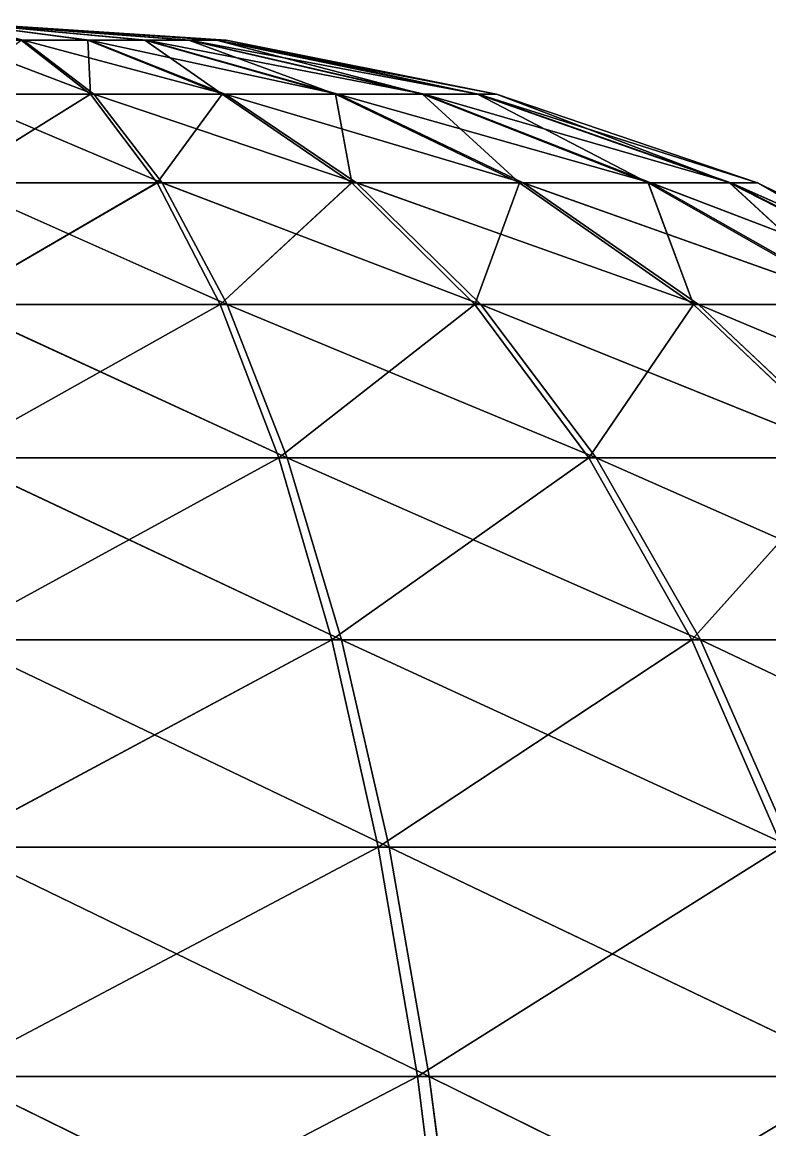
# Model space of a CAD drawing. Header units: metres. Extents: x -221 to 289, y -256 to 250.
# Drawn here: x 36.5 to 71.9, y 47.5 to 100 of the extents above; entities that cross this region are included whole.
import ezdxf

# ---------------------------------------------------------------- set-up
doc = ezdxf.new("R2010")
doc.units = ezdxf.units.M

msp = doc.modelspace()

# ---------------------------------------------------------------- linework, layer by layer
for p, q in [((33.075363, 100, -761.4289), (39.56383, 99.144485, -772.7546)), ((33.075363, 100, -761.4289), (42.27404, 99.144485, -770.68933)), ((33.075363, 100, -761.4289), (44.357372, 99.144485, -767.993)), ((33.075363, 100, -761.4289), (45.671856, 99.144485, -764.8493)), ((33.075363, 100, -761.4289), (46.12791, 99.144485, -761.47253)), ((33.075363, 100, -761.4289), (45.694454, 99.144485, -758.09283)), ((33.075363, 100, -761.4289), (44.401028, 99.144485, -754.9404)), ((33.075363, 100, -761.4289), (42.335777, 99.144485, -752.2302)), ((33.075363, 100, -761.4289), (39.639442, 99.144485, -750.1469)), ((33.075363, 100, -761.4289), (36.49578, 99.144485, -748.8324)), ((36.49578, 99.144485, -748.8324), (33.11902, 99.144485, -748.37634)), ((33.11902, 99.144485, -748.37634), (39.85767, 96.59258, -736.4514)), ((36.41144, 99.144485, -774.048), (39.56383, 99.144485, -772.7546)), ((36.41144, 99.144485, -774.048), (39.69044, 96.59258, -786.4512)), ((39.639442, 99.144485, -750.1469), (36.49578, 99.144485, -748.8324)), ((36.49578, 99.144485, -748.8324), (46.09121, 96.59258, -739.0579)), ((36.49578, 99.144485, -748.8324), (39.85767, 96.59258, -736.4514)), ((39.56383, 99.144485, -772.7546), (42.27404, 99.144485, -770.68933)), ((39.56383, 99.144485, -772.7546), (39.69044, 96.59258, -786.4512)), ((39.56383, 99.144485, -772.7546), (45.941277, 96.59258, -783.8864)), ((42.335777, 99.144485, -752.2302), (39.639442, 99.144485, -750.1469)), ((39.639442, 99.144485, -750.1469), (51.43774, 96.59258, -743.18896)), ((39.639442, 99.144485, -750.1469), (46.09121, 96.59258, -739.0579)), ((42.27404, 99.144485, -770.68933), (44.357372, 99.144485, -767.993)), ((42.27404, 99.144485, -770.68933), (45.941277, 96.59258, -783.8864)), ((42.27404, 99.144485, -770.68933), (51.315323, 96.59258, -779.79126)), ((44.401028, 99.144485, -754.9404), (42.335777, 99.144485, -752.2302)), ((42.335777, 99.144485, -752.2302), (55.532906, 96.59258, -748.563)), ((42.335777, 99.144485, -752.2302), (51.43774, 96.59258, -743.18896)), ((44.357372, 99.144485, -767.993), (45.671856, 99.144485, -764.8493)), ((44.357372, 99.144485, -767.993), (51.315323, 96.59258, -779.79126)), ((44.357372, 99.144485, -767.993), (55.446346, 96.59258, -774.44476)), ((45.694454, 99.144485, -758.09283), (44.401028, 99.144485, -754.9404)), ((44.401028, 99.144485, -754.9404), (58.097626, 96.59258, -754.81384)), ((44.401028, 99.144485, -754.9404), (55.532906, 96.59258, -748.563)), ((45.671856, 99.144485, -764.8493), (46.12791, 99.144485, -761.47253)), ((45.671856, 99.144485, -764.8493), (55.446346, 96.59258, -774.44476)), ((45.671856, 99.144485, -764.8493), (58.05282, 96.59258, -768.2112)), ((46.12791, 99.144485, -761.47253), (45.694454, 99.144485, -758.09283)), ((45.694454, 99.144485, -758.09283), (58.957123, 96.59258, -761.51544)), ((45.694454, 99.144485, -758.09283), (58.097626, 96.59258, -754.81384)), ((46.12791, 99.144485, -761.47253), (58.05282, 96.59258, -768.2112)), ((46.12791, 99.144485, -761.47253), (58.957123, 96.59258, -761.51544)), ((39.69044, 96.59258, -786.4512), (32.947372, 92.38795, -799.697)), ((32.9888, 96.59258, -787.31067), (39.69044, 96.59258, -786.4512)), ((39.85767, 96.59258, -736.4514), (33.161922, 96.59258, -735.5471)), ((33.161922, 96.59258, -735.5471), (43.103516, 92.38795, -724.49786)), ((39.69044, 96.59258, -786.4512), (45.941277, 96.59258, -783.8864)), ((39.69044, 96.59258, -786.4512), (42.856255, 92.38795, -798.4262)), ((46.09121, 96.59258, -739.0579), (39.85767, 96.59258, -736.4514)), ((39.85767, 96.59258, -736.4514), (52.320274, 92.38795, -728.3517)), ((39.85767, 96.59258, -736.4514), (43.103516, 92.38795, -724.49786)), ((45.941277, 96.59258, -783.8864), (42.856255, 92.38795, -798.4262)), ((45.941277, 96.59258, -783.8864), (51.315323, 96.59258, -779.79126)), ((45.941277, 96.59258, -783.8864), (52.098587, 92.38795, -794.6341)), ((51.43774, 96.59258, -743.18896), (46.09121, 96.59258, -739.0579)), ((46.09121, 96.59258, -739.0579), (60.225517, 92.38795, -734.4597)), ((46.09121, 96.59258, -739.0579), (52.320274, 92.38795, -728.3517)), ((51.315323, 96.59258, -779.79126), (55.446346, 96.59258, -774.44476)), ((51.315323, 96.59258, -779.79126), (52.098587, 92.38795, -794.6341)), ((51.315323, 96.59258, -779.79126), (60.044518, 92.38795, -788.57904)), ((55.532906, 96.59258, -748.563), (51.43774, 96.59258, -743.18896)), ((51.43774, 96.59258, -743.18896), (66.28053, 92.38795, -742.40564)), ((51.43774, 96.59258, -743.18896), (60.225517, 92.38795, -734.4597)), ((55.446346, 96.59258, -774.44476), (58.05282, 96.59258, -768.2112)), ((55.446346, 96.59258, -774.44476), (60.044518, 92.38795, -788.57904)), ((55.446346, 96.59258, -774.44476), (66.15254, 92.38795, -780.6738)), ((58.097626, 96.59258, -754.81384), (55.532906, 96.59258, -748.563)), ((55.532906, 96.59258, -748.563), (70.07266, 92.38795, -751.648)), ((55.532906, 96.59258, -748.563), (66.28053, 92.38795, -742.40564)), ((58.05282, 96.59258, -768.2112), (58.957123, 96.59258, -761.51544)), ((58.05282, 96.59258, -768.2112), (66.15254, 92.38795, -780.6738)), ((58.05282, 96.59258, -768.2112), (70.00641, 92.38795, -771.45703)), ((58.957123, 96.59258, -761.51544), (58.097626, 96.59258, -754.81384)), ((58.097626, 96.59258, -754.81384), (71.34349, 92.38795, -761.5569)), ((58.097626, 96.59258, -754.81384), (70.07266, 92.38795, -751.648)), ((58.957123, 96.59258, -761.51544), (70.00641, 92.38795, -771.45703)), ((58.957123, 96.59258, -761.51544), (71.34349, 92.38795, -761.5569)), ((42.856255, 92.38795, -798.4262), (32.908134, 86.60254, -811.4286)), ((32.947372, 92.38795, -799.697), (42.856255, 92.38795, -798.4262)), ((43.103516, 92.38795, -724.49786), (33.20335, 92.38795, -723.16077)), ((33.20335, 92.38795, -723.16077), (46.177776, 86.60254, -713.17615)), ((42.856255, 92.38795, -798.4262), (52.098587, 92.38795, -794.6341)), ((42.856255, 92.38795, -798.4262), (45.854713, 86.60254, -809.7682)), ((52.320274, 92.38795, -728.3517), (43.103516, 92.38795, -724.49786)), ((43.103516, 92.38795, -724.49786), (58.22005, 86.60254, -718.2115)), ((43.103516, 92.38795, -724.49786), (46.177776, 86.60254, -713.17615)), ((52.098587, 92.38795, -794.6341), (45.854713, 86.60254, -809.7682)), ((52.098587, 92.38795, -794.6341), (60.044518, 92.38795, -788.57904)), ((52.098587, 92.38795, -794.6341), (57.9304, 86.60254, -804.81354)), ((60.225517, 92.38795, -734.4597), (52.320274, 92.38795, -728.3517)), ((52.320274, 92.38795, -728.3517), (68.54875, 86.60254, -726.192)), ((52.320274, 92.38795, -728.3517), (58.22005, 86.60254, -718.2115)), ((60.044518, 92.38795, -788.57904), (57.9304, 86.60254, -804.81354)), ((60.044518, 92.38795, -788.57904), (66.15254, 92.38795, -780.6738)), ((60.044518, 92.38795, -788.57904), (68.312256, 86.60254, -796.9023)), ((66.28053, 92.38795, -742.40564), (60.225517, 92.38795, -734.4597)), ((60.225517, 92.38795, -734.4597), (76.46001, 86.60254, -736.57385)), ((60.225517, 92.38795, -734.4597), (68.54875, 86.60254, -726.192)), ((66.15254, 92.38795, -780.6738), (70.00641, 92.38795, -771.45703)), ((66.15254, 92.38795, -780.6738), (68.312256, 86.60254, -796.9023)), ((66.15254, 92.38795, -780.6738), (76.292786, 86.60254, -786.57355)), ((70.07266, 92.38795, -751.648), (66.28053, 92.38795, -742.40564)), ((66.28053, 92.38795, -742.40564), (81.41467, 86.60254, -748.64954)), ((66.28053, 92.38795, -742.40564), (76.46001, 86.60254, -736.57385)), ((70.00641, 92.38795, -771.45703), (71.34349, 92.38795, -761.5569)), ((70.00641, 92.38795, -771.45703), (76.292786, 86.60254, -786.57355)), ((70.00641, 92.38795, -771.45703), (81.32811, 86.60254, -774.5313)), ((71.34349, 92.38795, -761.5569), (70.07266, 92.38795, -751.648)), ((70.07266, 92.38795, -751.648), (83.07509, 86.60254, -761.5961)), ((70.07266, 92.38795, -751.648), (81.41467, 86.60254, -748.64954)), ((71.34349, 92.38795, -761.5569), (81.32811, 86.60254, -774.5313)), ((71.34349, 92.38795, -761.5569), (83.07509, 86.60254, -761.5961)), ((45.854713, 86.60254, -809.7682), (32.87176, 79.335335, -822.3047)), ((32.908134, 86.60254, -811.4286), (45.854713, 86.60254, -809.7682)), ((46.177776, 86.60254, -713.17615), (33.242584, 86.60254, -711.4292)), ((33.242584, 86.60254, -711.4292), (49.02785, 79.335335, -702.68005)), ((45.854713, 86.60254, -809.7682), (57.9304, 86.60254, -804.81354)), ((45.854713, 86.60254, -809.7682), (48.634514, 79.335335, -820.2831)), ((58.22005, 86.60254, -718.2115), (46.177776, 86.60254, -713.17615)), ((46.177776, 86.60254, -713.17615), (63.689594, 79.335335, -708.8107)), ((46.177776, 86.60254, -713.17615), (49.02785, 79.335335, -702.68005)), ((57.9304, 86.60254, -804.81354), (48.634514, 79.335335, -820.2831)), ((57.9304, 86.60254, -804.81354), (68.312256, 86.60254, -796.9023)), ((57.9304, 86.60254, -804.81354), (63.336945, 79.335335, -814.2507)), ((68.54875, 86.60254, -726.192), (58.22005, 86.60254, -718.2115)), ((58.22005, 86.60254, -718.2115), (76.26503, 79.335335, -718.52716)), ((58.22005, 86.60254, -718.2115), (63.689594, 79.335335, -708.8107)), ((68.312256, 86.60254, -796.9023), (63.336945, 79.335335, -814.2507)), ((68.312256, 86.60254, -796.9023), (76.292786, 86.60254, -786.57355)), ((68.312256, 86.60254, -796.9023), (75.97708, 79.335335, -804.6185)), ((76.46001, 86.60254, -736.57385), (68.54875, 86.60254, -726.192)), ((68.54875, 86.60254, -726.192), (85.897156, 79.335335, -731.1673)), ((68.54875, 86.60254, -726.192), (76.26503, 79.335335, -718.52716)), ((48.634514, 79.335335, -820.2831), (32.838867, 70.71068, -832.13916)), ((32.87176, 79.335335, -822.3047), (48.634514, 79.335335, -820.2831)), ((49.02785, 79.335335, -702.68005), (33.27896, 79.335335, -700.5531)), ((33.27896, 79.335335, -700.5531), (51.604973, 70.71068, -693.1892)), ((48.634514, 79.335335, -820.2831), (63.336945, 79.335335, -814.2507)), ((48.634514, 79.335335, -820.2831), (51.148094, 70.71068, -829.791)), ((63.689594, 79.335335, -708.8107), (49.02785, 79.335335, -702.68005)), ((49.02785, 79.335335, -702.68005), (68.63532, 70.71068, -700.31024)), ((49.02785, 79.335335, -702.68005), (51.604973, 70.71068, -693.1892)), ((63.336945, 79.335335, -814.2507), (51.148094, 70.71068, -829.791)), ((63.336945, 79.335335, -814.2507), (75.97708, 79.335335, -804.6185)), ((63.336945, 79.335335, -814.2507), (68.22569, 70.71068, -822.78406)), ((76.26503, 79.335335, -718.52716), (63.689594, 79.335335, -708.8107)), ((63.689594, 79.335335, -708.8107), (83.24231, 70.71068, -711.5964)), ((63.689594, 79.335335, -708.8107), (68.63532, 70.71068, -700.31024)), ((75.97708, 79.335335, -804.6185), (68.22569, 70.71068, -822.78406)), ((51.148094, 70.71068, -829.791), (32.810024, 60.876144, -840.7638)), ((32.838867, 70.71068, -832.13916), (51.148094, 70.71068, -829.791)), ((51.604973, 70.71068, -693.1892), (33.31185, 70.71068, -690.7186)), ((33.31185, 70.71068, -690.7186), (53.86505, 60.876144, -684.86597)), ((51.148094, 70.71068, -829.791), (68.22569, 70.71068, -822.78406)), ((51.148094, 70.71068, -829.791), (53.352448, 60.876144, -838.1292)), ((68.63532, 70.71068, -700.31024), (51.604973, 70.71068, -693.1892)), ((51.604973, 70.71068, -693.1892), (72.9726, 60.876144, -692.8555)), ((51.604973, 70.71068, -693.1892), (53.86505, 60.876144, -684.86597)), ((68.22569, 70.71068, -822.78406), (53.352448, 60.876144, -838.1292)), ((68.22569, 70.71068, -822.78406), (82.90785, 70.71068, -811.5958)), ((68.22569, 70.71068, -822.78406), (72.513016, 60.876144, -830.2676)), ((83.24231, 70.71068, -711.5964), (68.63532, 70.71068, -700.31024)), ((68.63532, 70.71068, -700.31024), (89.36122, 60.876144, -705.5183)), ((68.63532, 70.71068, -700.31024), (72.9726, 60.876144, -692.8555)), ((53.352448, 60.876144, -838.1292), (32.785717, 49.999996, -848.03094)), ((32.810024, 60.876144, -840.7638), (53.352448, 60.876144, -838.1292)), ((53.86505, 60.876144, -684.86597), (33.340694, 60.876144, -682.094)), ((33.340694, 60.876144, -682.094), (55.76941, 49.999996, -677.85266)), ((53.352448, 60.876144, -838.1292), (72.513016, 60.876144, -830.2676)), ((53.352448, 60.876144, -838.1292), (55.209854, 49.999996, -845.155)), ((72.9726, 60.876144, -692.8555), (53.86505, 60.876144, -684.86597)), ((53.86505, 60.876144, -684.86597), (76.62724, 49.999996, -686.5741)), ((53.86505, 60.876144, -684.86597), (55.76941, 49.999996, -677.85266)), ((72.513016, 60.876144, -830.2676), (55.209854, 49.999996, -845.155)), ((55.209854, 49.999996, -845.155), (32.76637, 38.26834, -853.81635)), ((32.785717, 49.999996, -848.03094), (55.209854, 49.999996, -845.155)), ((55.76941, 49.999996, -677.85266), (33.365, 49.999996, -674.82684)), ((33.365, 49.999996, -674.82684), (57.28547, 38.26834, -672.2695)), ((55.209854, 49.999996, -845.155), (76.12556, 49.999996, -836.5733)), ((55.209854, 49.999996, -845.155), (56.688526, 38.26834, -850.7483)), ((76.62724, 49.999996, -686.5741), (55.76941, 49.999996, -677.85266)), ((55.76941, 49.999996, -677.85266), (79.53668, 38.26834, -681.5735)), ((55.76941, 49.999996, -677.85266), (57.28547, 38.26834, -672.2695))]:
    msp.add_line(p, q)
for points in [[(36.41144, 99.144485, -774.048), (33.075363, 100, -761.4289), (39.56383, 99.144485, -772.7546), (39.56393, 99.144585, -772.75446)], [(39.56383, 99.144485, -772.7546), (33.075363, 100, -761.4289), (42.27404, 99.144485, -770.68933), (42.27414, 99.144585, -770.6892)], [(42.27404, 99.144485, -770.68933), (33.075363, 100, -761.4289), (44.357372, 99.144485, -767.993), (44.35747, 99.144585, -767.99286)], [(44.357372, 99.144485, -767.993), (33.075363, 100, -761.4289), (45.671856, 99.144485, -764.8493), (45.671955, 99.144585, -764.8492)], [(45.671856, 99.144485, -764.8493), (33.075363, 100, -761.4289), (46.12791, 99.144485, -761.47253), (46.12801, 99.144585, -761.4724)], [(46.12791, 99.144485, -761.47253), (33.075363, 100, -761.4289), (45.694454, 99.144485, -758.09283), (45.694553, 99.144585, -758.0927)], [(45.694454, 99.144485, -758.09283), (33.075363, 100, -761.4289), (44.401028, 99.144485, -754.9404), (44.401127, 99.144585, -754.9403)], [(44.401028, 99.144485, -754.9404), (33.075363, 100, -761.4289), (42.335777, 99.144485, -752.2302), (42.335876, 99.144585, -752.2301)], [(42.335777, 99.144485, -752.2302), (33.075363, 100, -761.4289), (39.639442, 99.144485, -750.1469), (39.63954, 99.144585, -750.1468)], [(39.639442, 99.144485, -750.1469), (33.075363, 100, -761.4289), (36.49578, 99.144485, -748.8324), (36.49588, 99.144585, -748.8323)], [(36.49578, 99.144485, -748.8324), (33.075363, 100, -761.4289), (33.11902, 99.144485, -748.37634), (33.119118, 99.144585, -748.3762)], [(32.9888, 96.59258, -787.31067), (36.41144, 99.144485, -774.048), (39.69044, 96.59258, -786.4512), (39.69054, 96.59268, -786.45105)], [(39.85767, 96.59258, -736.4514), (36.49578, 99.144485, -748.8324), (33.11902, 99.144485, -748.37634), (33.119118, 99.144585, -748.3762)], [(39.85767, 96.59258, -736.4514), (33.11902, 99.144485, -748.37634), (33.161922, 96.59258, -735.5471), (33.16202, 96.59268, -735.547)], [(39.69044, 96.59258, -786.4512), (36.41144, 99.144485, -774.048), (39.56383, 99.144485, -772.7546), (39.56393, 99.144585, -772.75446)], [(46.09121, 96.59258, -739.0579), (39.639442, 99.144485, -750.1469), (36.49578, 99.144485, -748.8324), (36.49588, 99.144585, -748.8323)], [(46.09121, 96.59258, -739.0579), (36.49578, 99.144485, -748.8324), (39.85767, 96.59258, -736.4514), (39.85777, 96.59268, -736.4513)], [(45.941277, 96.59258, -783.8864), (39.56383, 99.144485, -772.7546), (42.27404, 99.144485, -770.68933), (42.27414, 99.144585, -770.6892)], [(39.69044, 96.59258, -786.4512), (39.56383, 99.144485, -772.7546), (45.941277, 96.59258, -783.8864), (45.941376, 96.59268, -783.8863)], [(51.43774, 96.59258, -743.18896), (42.335777, 99.144485, -752.2302), (39.639442, 99.144485, -750.1469), (39.63954, 99.144585, -750.1468)], [(51.43774, 96.59258, -743.18896), (39.639442, 99.144485, -750.1469), (46.09121, 96.59258, -739.0579), (46.09131, 96.59268, -739.0578)], [(51.315323, 96.59258, -779.79126), (42.27404, 99.144485, -770.68933), (44.357372, 99.144485, -767.993), (44.35747, 99.144585, -767.99286)], [(45.941277, 96.59258, -783.8864), (42.27404, 99.144485, -770.68933), (51.315323, 96.59258, -779.79126), (51.315422, 96.59268, -779.79114)], [(55.532906, 96.59258, -748.563), (44.401028, 99.144485, -754.9404), (42.335777, 99.144485, -752.2302), (42.335876, 99.144585, -752.2301)], [(55.532906, 96.59258, -748.563), (42.335777, 99.144485, -752.2302), (51.43774, 96.59258, -743.18896), (51.43784, 96.59268, -743.18884)], [(55.446346, 96.59258, -774.44476), (44.357372, 99.144485, -767.993), (45.671856, 99.144485, -764.8493), (45.671955, 99.144585, -764.8492)], [(51.315323, 96.59258, -779.79126), (44.357372, 99.144485, -767.993), (55.446346, 96.59258, -774.44476), (55.446445, 96.59268, -774.44464)], [(58.097626, 96.59258, -754.81384), (45.694454, 99.144485, -758.09283), (44.401028, 99.144485, -754.9404), (44.401127, 99.144585, -754.9403)], [(58.097626, 96.59258, -754.81384), (44.401028, 99.144485, -754.9404), (55.532906, 96.59258, -748.563), (55.533005, 96.59268, -748.56287)], [(58.05282, 96.59258, -768.2112), (45.671856, 99.144485, -764.8493), (46.12791, 99.144485, -761.47253), (46.12801, 99.144585, -761.4724)], [(55.446346, 96.59258, -774.44476), (45.671856, 99.144485, -764.8493), (58.05282, 96.59258, -768.2112), (58.052917, 96.59268, -768.21106)], [(58.957123, 96.59258, -761.51544), (46.12791, 99.144485, -761.47253), (45.694454, 99.144485, -758.09283), (45.694553, 99.144585, -758.0927)], [(58.957123, 96.59258, -761.51544), (45.694454, 99.144485, -758.09283), (58.097626, 96.59258, -754.81384), (58.097725, 96.59268, -754.8137)], [(58.05282, 96.59258, -768.2112), (46.12791, 99.144485, -761.47253), (58.957123, 96.59258, -761.51544), (58.957222, 96.59268, -761.5153)], [(32.947372, 92.38795, -799.697), (32.9888, 96.59258, -787.31067), (39.69044, 96.59258, -786.4512), (39.69054, 96.59268, -786.45105)], [(32.947372, 92.38795, -799.697), (39.69044, 96.59258, -786.4512), (42.856255, 92.38795, -798.4262), (42.856354, 92.38805, -798.4261)], [(43.103516, 92.38795, -724.49786), (39.85767, 96.59258, -736.4514), (33.161922, 96.59258, -735.5471), (33.16202, 96.59268, -735.547)], [(43.103516, 92.38795, -724.49786), (33.161922, 96.59258, -735.5471), (33.20335, 92.38795, -723.16077), (33.20345, 92.38805, -723.16064)], [(42.856255, 92.38795, -798.4262), (39.69044, 96.59258, -786.4512), (45.941277, 96.59258, -783.8864), (45.941376, 96.59268, -783.8863)], [(52.320274, 92.38795, -728.3517), (46.09121, 96.59258, -739.0579), (39.85767, 96.59258, -736.4514), (39.85777, 96.59268, -736.4513)], [(52.320274, 92.38795, -728.3517), (39.85767, 96.59258, -736.4514), (43.103516, 92.38795, -724.49786), (43.103615, 92.38805, -724.49774)], [(42.856255, 92.38795, -798.4262), (45.941277, 96.59258, -783.8864), (52.098587, 92.38795, -794.6341), (52.098686, 92.38805, -794.634)], [(52.098587, 92.38795, -794.6341), (45.941277, 96.59258, -783.8864), (51.315323, 96.59258, -779.79126), (51.315422, 96.59268, -779.79114)], [(60.225517, 92.38795, -734.4597), (51.43774, 96.59258, -743.18896), (46.09121, 96.59258, -739.0579), (46.09131, 96.59268, -739.0578)], [(60.225517, 92.38795, -734.4597), (46.09121, 96.59258, -739.0579), (52.320274, 92.38795, -728.3517), (52.320374, 92.38805, -728.35156)], [(60.044518, 92.38795, -788.57904), (51.315323, 96.59258, -779.79126), (55.446346, 96.59258, -774.44476), (55.446445, 96.59268, -774.44464)], [(52.098587, 92.38795, -794.6341), (51.315323, 96.59258, -779.79126), (60.044518, 92.38795, -788.57904), (60.044617, 92.38805, -788.5789)], [(66.28053, 92.38795, -742.40564), (55.532906, 96.59258, -748.563), (51.43774, 96.59258, -743.18896), (51.43784, 96.59268, -743.18884)], [(66.28053, 92.38795, -742.40564), (51.43774, 96.59258, -743.18896), (60.225517, 92.38795, -734.4597), (60.225616, 92.38805, -734.4596)], [(66.15254, 92.38795, -780.6738), (55.446346, 96.59258, -774.44476), (58.05282, 96.59258, -768.2112), (58.052917, 96.59268, -768.21106)], [(60.044518, 92.38795, -788.57904), (55.446346, 96.59258, -774.44476), (66.15254, 92.38795, -780.6738), (66.15264, 92.38805, -780.6737)], [(70.07266, 92.38795, -751.648), (58.097626, 96.59258, -754.81384), (55.532906, 96.59258, -748.563), (55.533005, 96.59268, -748.56287)], [(70.07266, 92.38795, -751.648), (55.532906, 96.59258, -748.563), (66.28053, 92.38795, -742.40564), (66.28063, 92.38805, -742.4055)], [(70.00641, 92.38795, -771.45703), (58.05282, 96.59258, -768.2112), (58.957123, 96.59258, -761.51544), (58.957222, 96.59268, -761.5153)], [(66.15254, 92.38795, -780.6738), (58.05282, 96.59258, -768.2112), (70.00641, 92.38795, -771.45703), (70.00651, 92.38805, -771.4569)], [(71.34349, 92.38795, -761.5569), (58.957123, 96.59258, -761.51544), (58.097626, 96.59258, -754.81384), (58.097725, 96.59268, -754.8137)], [(71.34349, 92.38795, -761.5569), (58.097626, 96.59258, -754.81384), (70.07266, 92.38795, -751.648), (70.07276, 92.38805, -751.6479)], [(70.00641, 92.38795, -771.45703), (58.957123, 96.59258, -761.51544), (71.34349, 92.38795, -761.5569), (71.34359, 92.38805, -761.55676)], [(32.908134, 86.60254, -811.4286), (32.947372, 92.38795, -799.697), (42.856255, 92.38795, -798.4262), (42.856354, 92.38805, -798.4261)], [(32.908134, 86.60254, -811.4286), (42.856255, 92.38795, -798.4262), (45.854713, 86.60254, -809.7682), (45.854813, 86.60264, -809.76807)], [(46.177776, 86.60254, -713.17615), (43.103516, 92.38795, -724.49786), (33.20335, 92.38795, -723.16077), (33.20345, 92.38805, -723.16064)], [(46.177776, 86.60254, -713.17615), (33.20335, 92.38795, -723.16077), (33.242584, 86.60254, -711.4292), (33.242683, 86.60264, -711.4291)], [(45.854713, 86.60254, -809.7682), (42.856255, 92.38795, -798.4262), (52.098587, 92.38795, -794.6341), (52.098686, 92.38805, -794.634)], [(58.22005, 86.60254, -718.2115), (52.320274, 92.38795, -728.3517), (43.103516, 92.38795, -724.49786), (43.103615, 92.38805, -724.49774)], [(58.22005, 86.60254, -718.2115), (43.103516, 92.38795, -724.49786), (46.177776, 86.60254, -713.17615), (46.177876, 86.60264, -713.176)], [(45.854713, 86.60254, -809.7682), (52.098587, 92.38795, -794.6341), (57.9304, 86.60254, -804.81354), (57.9305, 86.60264, -804.8134)], [(57.9304, 86.60254, -804.81354), (52.098587, 92.38795, -794.6341), (60.044518, 92.38795, -788.57904), (60.044617, 92.38805, -788.5789)], [(68.54875, 86.60254, -726.192), (60.225517, 92.38795, -734.4597), (52.320274, 92.38795, -728.3517), (52.320374, 92.38805, -728.35156)], [(68.54875, 86.60254, -726.192), (52.320274, 92.38795, -728.3517), (58.22005, 86.60254, -718.2115), (58.22015, 86.60264, -718.21136)], [(57.9304, 86.60254, -804.81354), (60.044518, 92.38795, -788.57904), (68.312256, 86.60254, -796.9023), (68.312355, 86.60264, -796.90216)], [(68.312256, 86.60254, -796.9023), (60.044518, 92.38795, -788.57904), (66.15254, 92.38795, -780.6738), (66.15264, 92.38805, -780.6737)], [(76.46001, 86.60254, -736.57385), (66.28053, 92.38795, -742.40564), (60.225517, 92.38795, -734.4597), (60.225616, 92.38805, -734.4596)], [(76.46001, 86.60254, -736.57385), (60.225517, 92.38795, -734.4597), (68.54875, 86.60254, -726.192), (68.54885, 86.60264, -726.1919)], [(76.292786, 86.60254, -786.57355), (66.15254, 92.38795, -780.6738), (70.00641, 92.38795, -771.45703), (70.00651, 92.38805, -771.4569)], [(68.312256, 86.60254, -796.9023), (66.15254, 92.38795, -780.6738), (76.292786, 86.60254, -786.57355), (76.292885, 86.60264, -786.5734)], [(81.41467, 86.60254, -748.64954), (70.07266, 92.38795, -751.648), (66.28053, 92.38795, -742.40564), (66.28063, 92.38805, -742.4055)], [(81.41467, 86.60254, -748.64954), (66.28053, 92.38795, -742.40564), (76.46001, 86.60254, -736.57385), (76.460106, 86.60264, -736.5737)], [(81.32811, 86.60254, -774.5313), (70.00641, 92.38795, -771.45703), (71.34349, 92.38795, -761.5569), (71.34359, 92.38805, -761.55676)], [(76.292786, 86.60254, -786.57355), (70.00641, 92.38795, -771.45703), (81.32811, 86.60254, -774.5313), (81.32821, 86.60264, -774.5312)], [(83.07509, 86.60254, -761.5961), (71.34349, 92.38795, -761.5569), (70.07266, 92.38795, -751.648), (70.07276, 92.38805, -751.6479)], [(83.07509, 86.60254, -761.5961), (70.07266, 92.38795, -751.648), (81.41467, 86.60254, -748.64954), (81.41477, 86.60264, -748.6494)], [(81.32811, 86.60254, -774.5313), (71.34349, 92.38795, -761.5569), (83.07509, 86.60254, -761.5961), (83.07519, 86.60264, -761.596)], [(32.87176, 79.335335, -822.3047), (32.908134, 86.60254, -811.4286), (45.854713, 86.60254, -809.7682), (45.854813, 86.60264, -809.76807)], [(32.87176, 79.335335, -822.3047), (45.854713, 86.60254, -809.7682), (48.634514, 79.335335, -820.2831), (48.634613, 79.335434, -820.28296)], [(49.02785, 79.335335, -702.68005), (46.177776, 86.60254, -713.17615), (33.242584, 86.60254, -711.4292), (33.242683, 86.60264, -711.4291)], [(49.02785, 79.335335, -702.68005), (33.242584, 86.60254, -711.4292), (33.27896, 79.335335, -700.5531), (33.27906, 79.335434, -700.553)], [(48.634514, 79.335335, -820.2831), (45.854713, 86.60254, -809.7682), (57.9304, 86.60254, -804.81354), (57.9305, 86.60264, -804.8134)], [(63.689594, 79.335335, -708.8107), (58.22005, 86.60254, -718.2115), (46.177776, 86.60254, -713.17615), (46.177876, 86.60264, -713.176)], [(63.689594, 79.335335, -708.8107), (46.177776, 86.60254, -713.17615), (49.02785, 79.335335, -702.68005), (49.02795, 79.335434, -702.67993)], [(48.634514, 79.335335, -820.2831), (57.9304, 86.60254, -804.81354), (63.336945, 79.335335, -814.2507), (63.337044, 79.335434, -814.25055)], [(63.336945, 79.335335, -814.2507), (57.9304, 86.60254, -804.81354), (68.312256, 86.60254, -796.9023), (68.312355, 86.60264, -796.90216)], [(76.26503, 79.335335, -718.52716), (68.54875, 86.60254, -726.192), (58.22005, 86.60254, -718.2115), (58.22015, 86.60264, -718.21136)], [(76.26503, 79.335335, -718.52716), (58.22005, 86.60254, -718.2115), (63.689594, 79.335335, -708.8107), (63.689693, 79.335434, -708.8106)], [(63.336945, 79.335335, -814.2507), (68.312256, 86.60254, -796.9023), (75.97708, 79.335335, -804.6185), (75.97718, 79.335434, -804.6184)], [(75.97708, 79.335335, -804.6185), (68.312256, 86.60254, -796.9023), (76.292786, 86.60254, -786.57355), (76.292885, 86.60264, -786.5734)], [(85.897156, 79.335335, -731.1673), (76.46001, 86.60254, -736.57385), (68.54875, 86.60254, -726.192), (68.54885, 86.60264, -726.1919)], [(85.897156, 79.335335, -731.1673), (68.54875, 86.60254, -726.192), (76.26503, 79.335335, -718.52716), (76.26513, 79.335434, -718.52704)], [(32.838867, 70.71068, -832.13916), (32.87176, 79.335335, -822.3047), (48.634514, 79.335335, -820.2831), (48.634613, 79.335434, -820.28296)], [(32.838867, 70.71068, -832.13916), (48.634514, 79.335335, -820.2831), (51.148094, 70.71068, -829.791), (51.148193, 70.71078, -829.7909)], [(51.604973, 70.71068, -693.1892), (49.02785, 79.335335, -702.68005), (33.27896, 79.335335, -700.5531), (33.27906, 79.335434, -700.553)], [(51.604973, 70.71068, -693.1892), (33.27896, 79.335335, -700.5531), (33.31185, 70.71068, -690.7186), (33.31195, 70.71078, -690.7185)], [(51.148094, 70.71068, -829.791), (48.634514, 79.335335, -820.2831), (63.336945, 79.335335, -814.2507), (63.337044, 79.335434, -814.25055)], [(68.63532, 70.71068, -700.31024), (63.689594, 79.335335, -708.8107), (49.02785, 79.335335, -702.68005), (49.02795, 79.335434, -702.67993)], [(68.63532, 70.71068, -700.31024), (49.02785, 79.335335, -702.68005), (51.604973, 70.71068, -693.1892), (51.605072, 70.71078, -693.1891)], [(51.148094, 70.71068, -829.791), (63.336945, 79.335335, -814.2507), (68.22569, 70.71068, -822.78406), (68.22579, 70.71078, -822.78394)], [(68.22569, 70.71068, -822.78406), (63.336945, 79.335335, -814.2507), (75.97708, 79.335335, -804.6185), (75.97718, 79.335434, -804.6184)], [(83.24231, 70.71068, -711.5964), (76.26503, 79.335335, -718.52716), (63.689594, 79.335335, -708.8107), (63.689693, 79.335434, -708.8106)], [(83.24231, 70.71068, -711.5964), (63.689594, 79.335335, -708.8107), (68.63532, 70.71068, -700.31024), (68.63542, 70.71078, -700.3101)], [(68.22569, 70.71068, -822.78406), (75.97708, 79.335335, -804.6185), (82.90785, 70.71068, -811.5958), (82.90795, 70.71078, -811.5957)], [(32.810024, 60.876144, -840.7638), (32.838867, 70.71068, -832.13916), (51.148094, 70.71068, -829.791), (51.148193, 70.71078, -829.7909)], [(32.810024, 60.876144, -840.7638), (51.148094, 70.71068, -829.791), (53.352448, 60.876144, -838.1292), (53.352547, 60.876244, -838.1291)], [(53.86505, 60.876144, -684.86597), (51.604973, 70.71068, -693.1892), (33.31185, 70.71068, -690.7186), (33.31195, 70.71078, -690.7185)], [(53.86505, 60.876144, -684.86597), (33.31185, 70.71068, -690.7186), (33.340694, 60.876144, -682.094), (33.340794, 60.876244, -682.0939)], [(53.352448, 60.876144, -838.1292), (51.148094, 70.71068, -829.791), (68.22569, 70.71068, -822.78406), (68.22579, 70.71078, -822.78394)], [(72.9726, 60.876144, -692.8555), (68.63532, 70.71068, -700.31024), (51.604973, 70.71068, -693.1892), (51.605072, 70.71078, -693.1891)], [(72.9726, 60.876144, -692.8555), (51.604973, 70.71068, -693.1892), (53.86505, 60.876144, -684.86597), (53.86515, 60.876244, -684.86584)], [(53.352448, 60.876144, -838.1292), (68.22569, 70.71068, -822.78406), (72.513016, 60.876144, -830.2676), (72.513115, 60.876244, -830.26746)], [(72.513016, 60.876144, -830.2676), (68.22569, 70.71068, -822.78406), (82.90785, 70.71068, -811.5958), (82.90795, 70.71078, -811.5957)], [(89.36122, 60.876144, -705.5183), (83.24231, 70.71068, -711.5964), (68.63532, 70.71068, -700.31024), (68.63542, 70.71078, -700.3101)], [(89.36122, 60.876144, -705.5183), (68.63532, 70.71068, -700.31024), (72.9726, 60.876144, -692.8555), (72.9727, 60.876244, -692.8554)], [(32.785717, 49.999996, -848.03094), (32.810024, 60.876144, -840.7638), (53.352448, 60.876144, -838.1292), (53.352547, 60.876244, -838.1291)], [(32.785717, 49.999996, -848.03094), (53.352448, 60.876144, -838.1292), (55.209854, 49.999996, -845.155), (55.209953, 50.000095, -845.1549)], [(55.76941, 49.999996, -677.85266), (53.86505, 60.876144, -684.86597), (33.340694, 60.876144, -682.094), (33.340794, 60.876244, -682.0939)], [(55.76941, 49.999996, -677.85266), (33.340694, 60.876144, -682.094), (33.365, 49.999996, -674.82684), (33.3651, 50.000095, -674.8267)], [(55.209854, 49.999996, -845.155), (53.352448, 60.876144, -838.1292), (72.513016, 60.876144, -830.2676), (72.513115, 60.876244, -830.26746)], [(76.62724, 49.999996, -686.5741), (72.9726, 60.876144, -692.8555), (53.86505, 60.876144, -684.86597), (53.86515, 60.876244, -684.86584)], [(76.62724, 49.999996, -686.5741), (53.86505, 60.876144, -684.86597), (55.76941, 49.999996, -677.85266), (55.76951, 50.000095, -677.85254)], [(55.209854, 49.999996, -845.155), (72.513016, 60.876144, -830.2676), (76.12556, 49.999996, -836.5733), (76.125656, 50.000095, -836.5732)], [(32.76637, 38.26834, -853.81635), (32.785717, 49.999996, -848.03094), (55.209854, 49.999996, -845.155), (55.209953, 50.000095, -845.1549)], [(32.76637, 38.26834, -853.81635), (55.209854, 49.999996, -845.155), (56.688526, 38.26834, -850.7483), (56.688625, 38.26844, -850.74817)], [(57.28547, 38.26834, -672.2695), (55.76941, 49.999996, -677.85266), (33.365, 49.999996, -674.82684), (33.3651, 50.000095, -674.8267)], [(57.28547, 38.26834, -672.2695), (33.365, 49.999996, -674.82684), (33.38435, 38.26834, -669.04144), (33.38445, 38.26844, -669.0413)], [(56.688526, 38.26834, -850.7483), (55.209854, 49.999996, -845.155), (76.12556, 49.999996, -836.5733), (76.125656, 50.000095, -836.5732)], [(79.53668, 38.26834, -681.5735), (76.62724, 49.999996, -686.5741), (55.76941, 49.999996, -677.85266), (55.76951, 50.000095, -677.85254)], [(79.53668, 38.26834, -681.5735), (55.76941, 49.999996, -677.85266), (57.28547, 38.26834, -672.2695), (57.28557, 38.26844, -672.26935)], [(56.688526, 38.26834, -850.7483), (76.12556, 49.999996, -836.5733), (79.00148, 38.26834, -841.59326), (79.00158, 38.26844, -841.59314)]]:
    msp.add_3dface(points)

doc.saveas('drawing.dxf')
